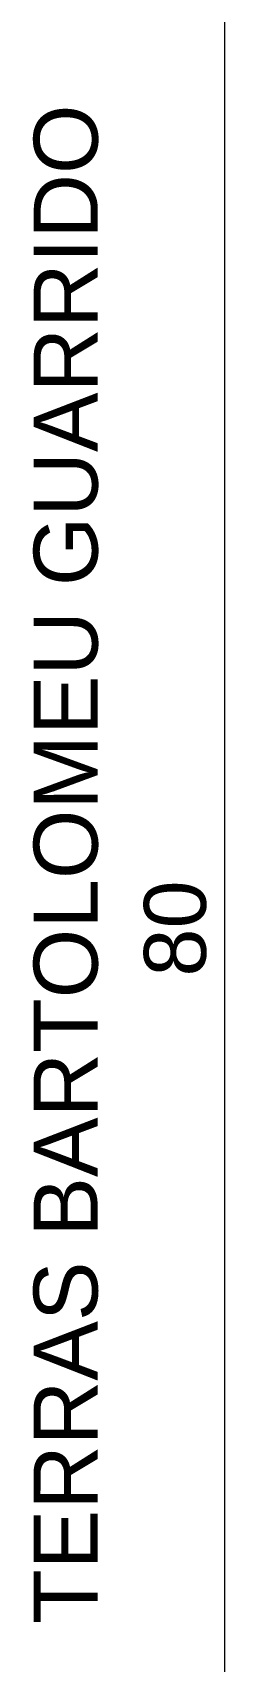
# Model space of a CAD drawing. Header units: metres. Extents: x 5 to 242, y -3 to 162.
# Drawn here: x 81.7 to 89.4, y 53.6 to 119.3 of the extents above; entities that cross this region are included whole.
import ezdxf

# ---------------------------------------------------------------- set-up
doc = ezdxf.new("R2010")
doc.units = ezdxf.units.M
doc.layers.add('1053_ARQ_BASE_MATADOURO_dwg', color=7, linetype='Continuous', lineweight=5, true_color=0x767676)
doc.layers.add('A-TEXTO1', color=7, linetype='Continuous', lineweight=5)
doc.styles.add('Arial_11', font='arial.ttf', dxfattribs={"height": 2.5})
doc.styles.add('Arial_9', font='arial.ttf', dxfattribs={"height": 2.582216})

# ---------------------------------------------------------------- blocks, each defined once
blk = doc.blocks.new('1053_ARQ_BASE_MATADOURO_dwg_arq geral tgov-4039641-TÉRREO 1_20')
at = {"color": 253, "lineweight": 5, "true_color": 0xaaaaaa}
blk.add_line((-67.218, 37.5), (-67.218, -37.5), dxfattribs=at)
at = {"lineweight": 5, "insert": (-70.463, 0), "char_height": 2.5, "width": 4.64845, "attachment_point": 2, "rotation": 89.99844, "line_spacing_factor": 0.941778, "style": 'Arial_11'}
blk.add_mtext('80', dxfattribs=at)
at = {"layer": 'A-TEXTO1', "insert": (-74.916, -28.068), "char_height": 2.58222, "width": 73.08883, "attachment_point": 1, "rotation": 89.9922, "line_spacing_factor": 0.941778, "style": 'Arial_9'}
blk.add_mtext('TERRAS BARTOLOMEU GUARRIDO', dxfattribs=at)
blk = doc.blocks.new('1053_ARQ_BASE_MATADOURO_dwg-3625622-TÉRREO 1_20')
blk.add_blockref('1053_ARQ_BASE_MATADOURO_dwg_arq geral tgov-4039641-TÉRREO 1_20', (130.21, 83.186))

msp = doc.modelspace()

# ---------------------------------------------------------------- block references
at = {"layer": '1053_ARQ_BASE_MATADOURO_dwg', "color": 253, "true_color": 0xaaaaaa}
msp.add_blockref('1053_ARQ_BASE_MATADOURO_dwg-3625622-TÉRREO 1_20', (26.399, 0), dxfattribs=at)

doc.saveas('drawing.dxf')
